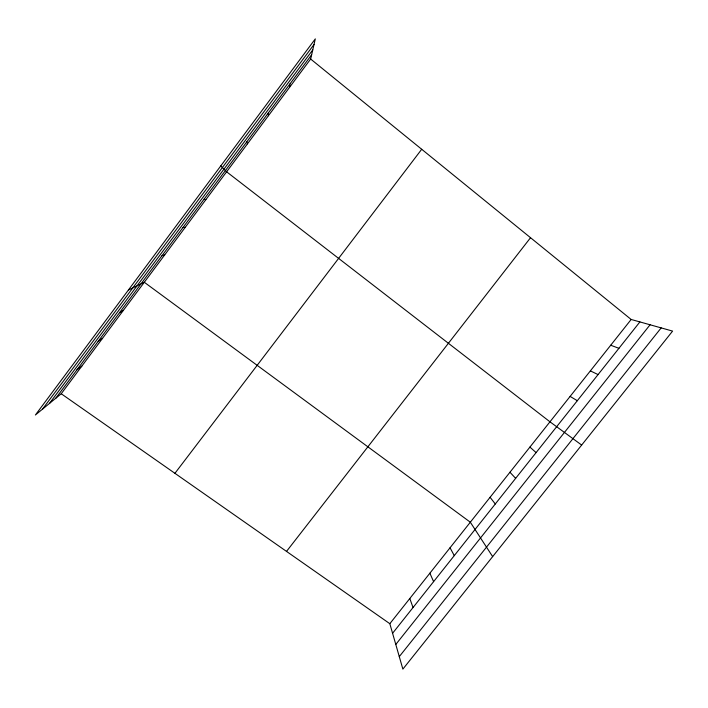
<?xml version="1.0" encoding="UTF-8"?>
<svg xmlns="http://www.w3.org/2000/svg" width="708" height="708" viewBox="0 0 708 708"><rect width="100%" height="100%" fill="white"/><g stroke="black" fill="none" stroke-linecap="round" stroke-linejoin="round"><path stroke-width="1.06" d="M289.484 87.456L289.899 83.987M310.653 59.038L315.308 38.887L35.4 414.994L61.233 393.754L310.653 59.038L631.155 319.467L672.6 331.096L402.87 669.113L389.825 623.695L61.233 393.754M42.542 409.118L314.016 44.48M49.471 403.427L312.768 49.887M55.808 398.215L311.626 54.826M174.92 473.316L421.702 149.273M286.519 551.399L530.54 237.711M389.825 623.695L631.155 319.467M392.577 633.297L639.89 321.919M395.79 644.466L650.077 324.777M399.277 656.626L661.175 327.892M76.924 369.868L81.836 366.107M98.155 341.362L102.554 338.309M119.51 312.715L123.378 310.361M128.396 290.041L144.308 282.271L470.324 522.212L492.644 556.612M161.911 255.792L164.725 254.871M182.965 227.534L185.257 227.321M204.125 199.125L205.886 199.638M610.712 345.239L618.925 348.309M590.366 370.886L598.065 374.576M570.117 396.409L577.312 400.71M581.657 445.058L549.966 421.809L226.622 171.805L220.772 165.92M529.911 447.093L536.098 452.598M509.955 472.254L515.645 478.351M490.095 497.29L495.29 503.972M450.049 547.771L454.27 555.63M429.88 573.197L433.606 581.649M409.799 598.508L413.038 607.535M246.782 141.866L247.473 143.83M268.279 113.006L268.421 115.714"/></g></svg>
